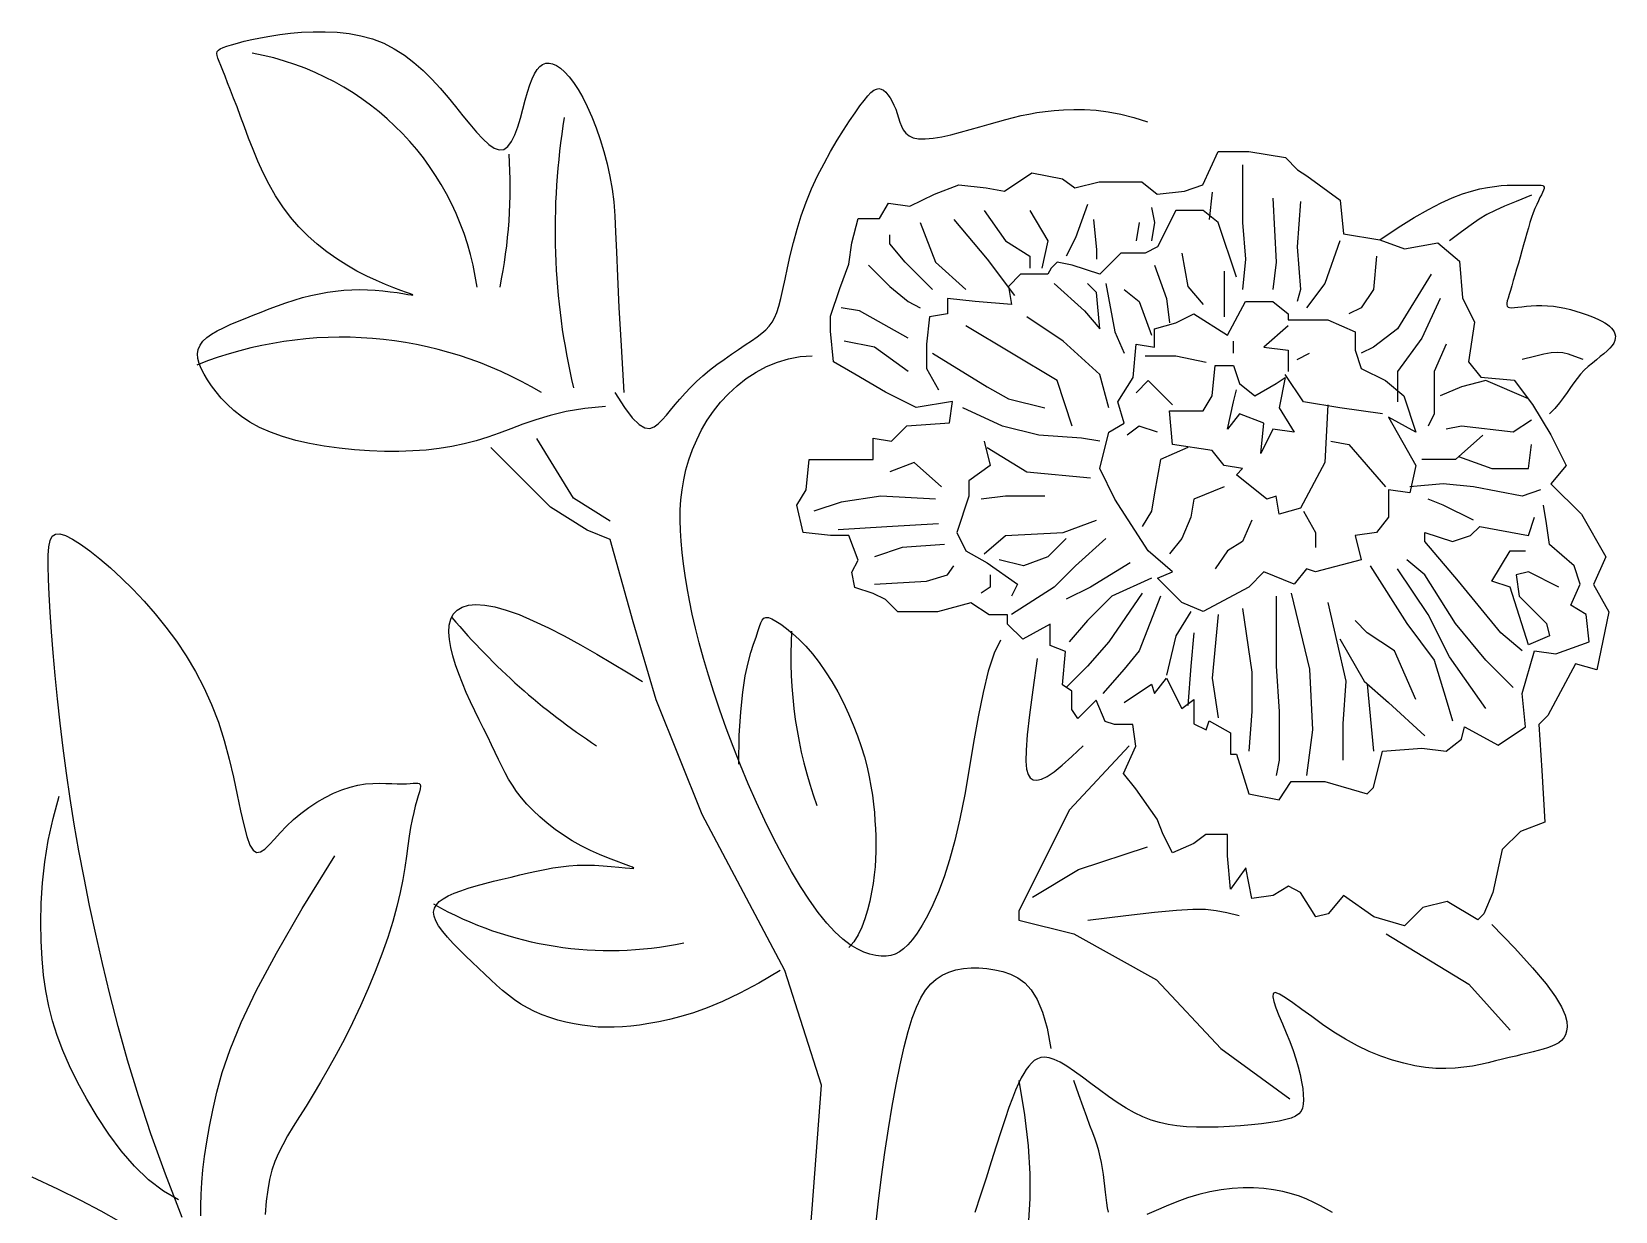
# Model space of a CAD drawing. Header units: millimetres. Extents: x 12377 to 30673, y 89761 to 101952.
# Drawn here: x 22284.2 to 22596.3, y 98632 to 98864.4 of the extents above; entities that cross this region are included whole.
import ezdxf

# ---------------------------------------------------------------- set-up
doc = ezdxf.new("R2010")
doc.units = ezdxf.units.MM

# ---------------------------------------------------------------- blocks, each defined once
blk = doc.blocks.new('A$C779F6F89')
for points in [[(94.24, 557.29), (90.8, 556.93), (87.78, 556.42), (85.13, 555.8), (82.77, 555.1), (80.63, 554.36), (78.65, 553.61), (76.76, 552.88), (74.89, 552.21), (72.98, 551.62), (71.02, 551.11), (69, 550.7), (66.92, 550.37), (64.78, 550.12), (62.57, 549.96), (60.29, 549.88), (57.92, 549.89), (55.49, 549.98), (53, 550.15), (50.51, 550.41), (48.04, 550.75), (45.64, 551.18), (43.35, 551.71), (41.19, 552.32), (39.2, 553.03), (37.42, 553.82), (35.84, 554.7), (34.43, 555.64), (33.19, 556.62), (32.09, 557.63), (31.13, 558.66), (30.28, 559.68), (29.53, 560.68), (28.86, 561.65), (28.3, 562.59), (27.84, 563.48), (27.5, 564.34), (27.3, 565.15), (27.25, 565.92), (27.36, 566.65), (27.64, 567.33), (28.11, 567.97), (28.75, 568.57), (29.54, 569.13), (30.45, 569.67), (31.48, 570.19), (32.61, 570.71), (33.8, 571.21), (35.06, 571.73), (36.34, 572.25), (37.66, 572.78), (39, 573.29), (40.36, 573.8), (41.74, 574.28), (43.11, 574.73), (44.49, 575.14), (45.86, 575.49), (47.22, 575.79), (48.57, 576.04), (49.91, 576.22), (51.23, 576.36), (52.55, 576.44), (53.85, 576.46), (55.14, 576.44), (56.42, 576.37), (57.68, 576.26), (58.88, 576.11), (59.99, 575.96), (60.96, 575.81), (61.74, 575.68), (62.3, 575.6), (62.59, 575.57), (62.57, 575.62), (62.21, 575.76), (61.55, 576), (60.61, 576.33), (59.45, 576.76), (58.1, 577.3), (56.62, 577.93), (55.04, 578.67), (53.4, 579.51), (51.75, 580.46), (50.1, 581.51), (48.47, 582.67), (46.88, 583.93), (45.35, 585.31), (43.88, 586.78), (42.49, 588.37), (41.21, 590.05), (40.04, 591.84), (38.98, 593.71), (38.02, 595.62), (37.14, 597.55), (36.35, 599.47), (35.61, 601.35), (34.93, 603.16), (34.3, 604.87), (33.71, 606.45), (33.15, 607.9), (32.64, 609.23), (32.17, 610.42), (31.74, 611.48), (31.37, 612.42), (31.05, 613.23), (30.78, 613.9), (30.58, 614.45), (30.45, 614.9), (30.41, 615.25), (30.47, 615.53), (30.65, 615.77), (30.96, 615.99), (31.42, 616.19), (32.04, 616.41), (32.83, 616.66), (33.79, 616.94), (34.91, 617.23), (36.17, 617.53), (37.57, 617.82), (39.09, 618.09), (40.73, 618.34), (42.47, 618.55), (44.3, 618.71), (46.21, 618.8), (48.16, 618.81), (50.13, 618.72), (52.11, 618.5), (54.06, 618.14), (55.96, 617.62), (57.8, 616.92), (59.54, 616.02), (61.2, 614.95), (62.77, 613.74), (64.27, 612.41), (65.7, 611), (67.06, 609.52), (68.36, 608.01), (69.61, 606.5), (70.81, 605.01), (71.96, 603.6), (73.05, 602.31), (74.09, 601.19), (75.05, 600.3), (75.95, 599.68), (76.78, 599.39), (77.52, 599.47), (78.19, 599.95), (78.79, 600.78), (79.32, 601.88), (79.8, 603.19), (80.24, 604.61), (80.65, 606.09), (81.04, 607.54), (81.42, 608.88), (81.8, 610.07), (82.18, 611.07), (82.58, 611.91), (82.99, 612.58), (83.43, 613.09), (83.89, 613.44), (84.4, 613.62), (84.94, 613.65), (85.53, 613.53), (86.16, 613.25), (86.82, 612.8), (87.51, 612.19), (88.23, 611.41), (88.97, 610.46), (89.71, 609.32), (90.47, 608), (91.22, 606.5), (91.96, 604.84), (92.67, 603.04), (93.33, 601.13), (93.94, 599.14), (94.49, 597.09), (94.94, 595.02), (95.3, 592.94), (95.56, 590.85), (95.74, 588.57), (95.88, 585.91), (96.02, 582.65), (96.19, 578.59), (96.43, 573.52), (96.77, 567.25), (97.25, 559.55)], [(95.74, 559.55), (97.31, 557.12), (98.62, 555.41), (99.73, 554.32), (100.68, 553.77), (101.49, 553.67), (102.21, 553.91), (102.88, 554.42), (103.53, 555.1), (104.21, 555.86), (104.91, 556.69), (105.65, 557.57), (106.44, 558.49), (107.28, 559.44), (108.18, 560.4), (109.15, 561.36), (110.19, 562.31), (111.31, 563.24), (112.49, 564.14), (113.69, 565.01), (114.89, 565.84), (116.06, 566.63), (117.17, 567.38), (118.2, 568.07), (119.11, 568.72), (119.9, 569.3), (120.55, 569.87), (121.11, 570.46), (121.58, 571.1), (121.99, 571.84), (122.35, 572.7), (122.68, 573.74), (123.01, 574.99), (123.35, 576.47), (123.71, 578.17), (124.11, 580.04), (124.56, 582.05), (125.08, 584.17), (125.68, 586.36), (126.36, 588.58), (127.16, 590.81), (128.06, 593), (129.05, 595.13), (130.1, 597.19), (131.18, 599.14), (132.26, 600.97), (133.3, 602.65), (134.3, 604.17), (135.2, 605.49), (135.99, 606.61), (136.68, 607.53), (137.28, 608.26), (137.8, 608.8), (138.27, 609.18), (138.7, 609.39), (139.09, 609.46), (139.47, 609.38), (139.85, 609.18), (140.22, 608.86), (140.58, 608.44), (140.93, 607.94), (141.26, 607.37), (141.57, 606.74), (141.86, 606.07), (142.11, 605.37), (142.33, 604.66), (142.55, 603.96), (142.8, 603.3), (143.11, 602.68), (143.52, 602.15), (144.05, 601.71), (144.74, 601.4), (145.63, 601.23), (146.72, 601.21), (148, 601.33), (149.42, 601.57), (150.93, 601.9), (152.51, 602.29), (154.11, 602.73), (155.68, 603.17), (157.19, 603.61), (158.6, 604.02), (159.93, 604.39), (161.22, 604.72), (162.48, 605.02), (163.75, 605.29), (165.05, 605.52), (166.41, 605.71), (167.87, 605.87), (169.43, 605.99), (171.11, 606.05), (172.89, 606.04), (174.78, 605.92), (176.75, 605.67), (178.82, 605.29), (180.97, 604.73), (183.19, 603.99)], [(198.82, 596.93), (198.82, 587.46), (199.32, 581.47), (198.82, 576.48)], [(221.38, 584.63), (224.35, 586.63), (226.99, 588.28), (229.33, 589.62), (231.41, 590.69), (233.25, 591.53), (234.91, 592.16), (236.4, 592.64), (237.76, 592.98), (239.02, 593.24), (240.2, 593.41), (241.28, 593.53), (242.28, 593.59), (243.2, 593.62), (244.04, 593.62), (244.81, 593.61), (245.5, 593.61), (246.12, 593.61), (246.67, 593.63), (247.14, 593.63), (247.54, 593.63), (247.86, 593.6), (248.1, 593.54), (248.25, 593.43), (248.33, 593.27), (248.32, 593.06), (248.23, 592.78), (248.09, 592.43), (247.89, 592.03), (247.65, 591.56), (247.39, 591.03), (247.11, 590.44), (246.83, 589.78), (246.55, 589.07), (246.28, 588.3), (246.01, 587.47), (245.75, 586.6), (245.48, 585.7), (245.21, 584.76), (244.94, 583.79), (244.67, 582.8), (244.38, 581.8), (244.1, 580.8), (243.81, 579.81), (243.53, 578.85), (243.27, 577.94), (243.02, 577.1), (242.79, 576.33), (242.59, 575.65), (242.42, 575.08), (242.29, 574.61), (242.21, 574.24), (242.2, 573.95), (242.26, 573.74), (242.41, 573.6), (242.65, 573.52), (243, 573.49), (243.46, 573.51), (244.03, 573.57), (244.69, 573.64), (245.43, 573.72), (246.23, 573.79), (247.09, 573.84), (247.98, 573.86), (248.91, 573.82), (249.85, 573.73), (250.8, 573.59), (251.74, 573.4), (252.66, 573.17), (253.56, 572.92), (254.42, 572.64), (255.23, 572.36), (255.98, 572.08), (256.66, 571.8), (257.28, 571.53), (257.83, 571.26), (258.31, 570.99), (258.73, 570.71), (259.09, 570.43), (259.4, 570.14), (259.64, 569.83), (259.83, 569.51), (259.96, 569.18), (260.03, 568.83), (260.02, 568.46), (259.93, 568.08), (259.76, 567.68), (259.5, 567.27), (259.14, 566.84), (258.69, 566.4), (258.16, 565.93), (257.56, 565.45), (256.92, 564.94), (256.25, 564.39), (255.59, 563.82), (254.93, 563.21), (254.32, 562.56), (253.75, 561.87), (253.21, 561.14), (252.68, 560.37), (252.12, 559.56), (251.53, 558.73), (250.87, 557.86), (250.11, 556.96), (249.24, 556.04)], [(173.36, 590.45), (171.36, 584.96), (169.86, 581.97)], [(193.83, 592.44), (193.33, 587.95)], [(203.81, 591.45), (204.31, 580.97), (203.81, 576.48)], [(208.31, 590.95), (207.81, 583.47), (208.31, 576.48), (207.81, 574.49)], [(246.25, 591.94), (243.76, 590.95), (241.82, 590.14), (240.27, 589.45), (238.95, 588.77), (237.69, 588.01), (236.35, 587.11), (234.76, 585.95), (232.77, 584.46)], [(197.82, 578.48), (194.83, 587.46), (192.33, 589.45), (187.84, 589.45), (184.84, 583.47), (182.84, 582.47), (178.85, 582.47), (175.36, 578.98), (170.86, 580.47), (168.37, 580.97), (167.37, 579.98), (166.87, 578.98), (162.38, 578.98), (160.38, 576.98), (160.88, 573.99), (154.89, 574.49), (150.39, 574.99), (150.39, 572.49), (147.4, 572), (146.9, 567.51), (146.9, 563.52), (148.9, 560.03)], [(151.39, 587.95), (156.88, 581.47), (161.38, 575.49)], [(156.38, 589.45), (159.88, 584.46), (163.87, 581.97), (163.87, 579.98)], [(163.87, 589.45), (166.87, 584.46), (165.87, 579.98)], [(174.36, 587.95), (174.86, 582.97), (174.86, 581.47)], [(183.84, 589.95), (184.34, 587.46), (183.84, 584.46)], [(147.9, 576.48), (143.4, 580.97), (140.91, 583.97), (140.91, 585.46)], [(145.9, 587.46), (148.4, 580.97), (153.39, 576.48)], [(181.85, 587.46), (181.35, 584.46)], [(188.83, 582.47), (189.83, 576.98), (192.33, 573.99)], [(214.8, 584.46), (212.3, 577.48), (209.3, 573.49)], [(137.41, 580.47), (140.91, 576.98), (143.9, 574.49), (145.9, 573.49)], [(184.34, 580.47), (186.34, 574.99), (186.84, 571)], [(220.79, 581.97), (220.29, 576.48), (218.29, 573.49), (216.29, 572.49)], [(167.87, 577.48), (172.86, 572.99), (175.36, 570), (174.86, 575.99), (173.36, 577.48)], [(176.35, 577.48), (177.85, 569.5), (179.35, 566.01)], [(195.82, 579.48), (195.82, 574.99), (195.82, 572)], [(229.77, 578.98), (224.28, 570), (220.29, 567.01), (218.29, 566.01)], [(179.35, 576.48), (181.85, 574.49), (183.84, 569)], [(231.27, 574.99), (228.27, 568.5), (224.28, 563.02), (224.28, 558.03)], [(143.9, 568.5), (135.92, 572.99), (132.92, 573.49)], [(225.28, 559.03), (227.28, 553.04), (222.78, 555.54), (227.28, 547.56), (226.28, 543.07), (222.78, 543.57), (222.78, 539.08), (220.79, 536.59), (217.29, 536.09), (218.29, 532.1), (210.8, 530.1), (209.3, 530.6), (207.31, 528.11), (202.31, 530.1), (199.82, 527.61), (192.33, 523.62), (188.83, 525.11), (184.84, 529.1), (187.34, 530.1), (183.34, 533.59), (177.85, 542.07), (175.36, 547.06), (176.85, 553.04), (179.35, 554.54), (178.35, 558.03), (180.85, 562.02), (181.35, 567.51), (184.34, 567.01), (184.34, 570), (187.84, 571), (190.83, 572.49), (196.32, 569), (199.32, 574.49), (203.81, 574.49), (206.31, 572.49), (206.31, 571.5), (212.8, 571.5), (217.29, 569.5), (217.29, 566.51), (218.29, 563.52), (222.28, 561.52), (225.28, 559.03)], [(170.86, 554.04), (168.37, 561.52), (160.88, 566.01), (153.39, 570.5)], [(176.85, 557.03), (175.36, 562.52), (169.36, 568.01), (163.37, 572)], [(206.31, 570.5), (202.31, 567.01), (206.31, 566.51), (206.31, 563.02)], [(143.9, 563.02), (138.41, 567.01), (133.42, 568.01)], [(197.32, 566.01), (197.32, 568.01)], [(232.27, 567.51), (230.27, 563.02), (230.27, 556.04), (229.27, 554.04)], [(159.07, 518.88), (158.01, 516.74), (157.06, 513.82), (156.2, 510.29), (155.41, 506.32), (154.66, 502.1), (153.93, 497.78), (153.19, 493.55), (152.41, 489.57), (151.58, 486), (150.71, 482.82), (149.81, 480.02), (148.89, 477.58), (147.98, 475.46), (147.07, 473.64), (146.2, 472.1), (145.37, 470.81), (144.6, 469.74), (143.87, 468.88), (143.16, 468.21), (142.47, 467.7), (141.77, 467.35), (141.05, 467.14), (140.28, 467.04), (139.47, 467.04), (138.59, 467.14), (137.63, 467.34), (136.61, 467.68), (135.53, 468.19), (134.38, 468.89), (133.16, 469.81), (131.89, 470.99), (130.55, 472.44), (129.15, 474.19), (127.72, 476.21), (126.25, 478.47), (124.77, 480.94), (123.29, 483.59), (121.82, 486.39), (120.38, 489.29), (118.99, 492.27), (117.65, 495.31), (116.38, 498.36), (115.17, 501.42), (114.04, 504.45), (112.98, 507.43), (112.01, 510.35), (111.12, 513.17), (110.32, 515.87), (109.61, 518.44), (108.99, 520.87), (108.45, 523.19), (107.99, 525.4), (107.6, 527.5), (107.28, 529.52), (107.01, 531.45), (106.8, 533.32), (106.64, 535.13), (106.53, 536.88), (106.48, 538.6), (106.5, 540.28), (106.6, 541.95), (106.78, 543.59), (107.06, 545.23), (107.43, 546.87), (107.91, 548.53), (108.49, 550.18), (109.19, 551.81), (110, 553.43), (110.92, 555), (111.96, 556.52), (113.12, 557.98), (114.4, 559.36), (115.81, 560.66), (117.32, 561.84), (118.94, 562.9), (120.65, 563.81), (122.43, 564.55), (124.29, 565.11), (126.2, 565.46), (128.16, 565.58)], [(147.9, 566.01), (156.88, 560.52), (160.38, 558.53), (166.37, 557.03)], [(192.83, 564.51), (187.84, 565.51), (182.84, 565.51)], [(207.81, 565.01), (209.8, 566.01)], [(254.73, 565.01), (253.4, 565.5), (252.33, 565.85), (251.4, 566.07), (250.49, 566.14), (249.49, 566.07), (248.28, 565.85), (246.73, 565.5), (244.75, 565.01)], [(212.8, 557.53), (212.3, 548.06), (208.31, 540.58), (204.81, 539.58), (204.31, 542.57), (202.81, 542.07), (197.82, 546.06), (198.82, 547.06), (195.82, 547.56), (193.83, 550.05), (187.34, 551.05), (186.84, 556.53), (192.33, 556.53), (193.83, 559.03), (194.33, 564.02), (197.32, 564.02), (198.32, 561.02), (200.82, 559.03), (204.31, 561.02), (205.81, 562.02), (204.81, 557.03), (207.31, 553.04), (203.81, 553.54), (201.81, 549.55), (202.31, 554.54), (198.32, 556.04), (196.32, 553.54), (197.32, 558.03), (197.82, 560.03)], [(221.78, 556.04), (214.8, 557.03), (208.8, 558.03), (205.81, 562.52)], [(187.34, 557.53), (183.34, 561.52), (181.35, 559.53)], [(245.75, 558.53), (238.76, 561.52), (234.76, 560.52), (231.27, 559.03)], [(175.36, 551.55), (172.36, 552.05), (165.37, 552.55), (159.38, 554.04), (152.89, 557.03)], [(184.84, 553.04), (181.85, 554.04), (179.85, 552.55)], [(246.25, 555.04), (243.25, 553.04), (234.76, 554.04), (232.27, 553.54)], [(94.99, 538.46), (88.96, 542.23), (82.93, 552.02)], [(156.38, 551.55), (157.38, 547.56), (153.89, 545.06), (153.89, 542.57), (151.89, 536.59), (153.39, 533.59), (156.88, 531.6), (161.88, 528.11), (160.88, 526.11)], [(213.3, 551.55), (216.29, 551.05), (222.28, 544.07)], [(238.26, 552.55), (233.77, 548.56), (228.27, 548.56)], [(129.65, 373.16), (123.64, 375.79), (125.15, 385.58), (125.9, 398.38), (128.16, 425.5), (129.67, 445.83), (123.64, 464.66), (110.07, 490.26), (102.53, 509.09), (98.76, 521.9), (94.99, 535.45), (91.22, 536.96), (85.19, 540.72), (75.39, 550.51)], [(156.88, 550.55), (163.37, 546.56), (173.86, 545.56)], [(189.83, 550.55), (185.34, 548.56), (184.34, 543.07), (183.84, 540.08), (182.34, 537.58)], [(234.27, 549.05), (239.76, 547.06), (244.25, 547.06), (245.75, 547.06), (246.25, 551.05)], [(149.4, 544.07), (144.9, 548.06), (140.91, 546.56)], [(195.82, 544.07), (190.83, 542.07), (190.33, 539.08), (188.83, 535.59), (186.84, 533.09)], [(247.74, 543.57), (244.75, 542.57), (236.76, 544.07), (231.77, 544.57), (226.28, 544.07)], [(148.4, 542.07), (139.41, 542.57), (132.92, 541.57), (128.43, 540.08)], [(166.37, 542.57), (159.88, 542.57), (155.89, 542.07)], [(179.35, 508.66), (183.84, 511.65), (184.34, 510.15), (186.34, 512.65), (188.83, 507.66), (190.83, 509.16), (190.83, 505.17), (192.83, 504.17), (193.33, 505.66), (196.82, 503.67), (196.82, 500.18), (197.82, 500.18), (199.82, 493.69), (204.81, 492.7), (206.81, 495.69), (212.3, 495.69), (219.29, 493.69), (220.29, 494.69), (221.78, 500.68), (228.27, 501.18), (232.27, 500.68), (234.76, 502.67), (235.26, 504.67), (240.76, 501.67), (245.25, 504.67), (244.75, 510.15), (246.75, 517.14), (250.24, 516.64), (255.73, 518.63), (255.23, 523.12), (252.74, 524.62), (254.23, 528.11), (253.24, 531.1), (249.24, 534.59), (248.74, 538.08), (248.24, 541.07)], [(236.76, 538.58), (231.77, 541.07), (229.27, 542.07)], [(156.38, 533.09), (159.88, 536.09), (169.36, 536.59), (174.86, 538.58)], [(200.32, 538.58), (198.82, 535.09), (196.32, 533.59), (194.33, 530.6)], [(208.8, 540.08), (210.8, 536.59), (210.8, 534.09)], [(244.75, 517.14), (241.25, 520.13), (234.27, 528.61), (228.77, 535.09), (228.77, 536.59), (233.27, 535.09), (236.26, 536.09), (237.76, 537.58), (245.75, 536.09), (246.75, 539.08)], [(24.72, 424.09), (21.97, 431.21), (19.58, 437.86), (17.52, 444.09), (15.74, 449.95), (14.19, 455.49), (12.83, 460.75), (11.62, 465.79), (10.52, 470.65), (9.51, 475.34), (8.59, 479.9), (7.75, 484.33), (6.99, 488.66), (6.31, 492.9), (5.7, 497.07), (5.15, 501.19), (4.66, 505.26), (4.23, 509.24), (3.86, 513.11), (3.53, 516.8), (3.27, 520.27), (3.05, 523.48), (2.88, 526.38), (2.76, 528.93), (2.7, 531.08), (2.7, 532.85), (2.8, 534.24), (3.02, 535.28), (3.37, 535.97), (3.9, 536.32), (4.61, 536.35), (5.53, 536.08), (6.68, 535.51), (8.03, 534.68), (9.55, 533.59), (11.2, 532.28), (12.95, 530.77), (14.77, 529.09), (16.62, 527.25), (18.47, 525.29), (20.29, 523.21), (22.05, 521.02), (23.75, 518.72), (25.37, 516.31), (26.88, 513.78), (28.28, 511.13), (29.54, 508.35), (30.66, 505.45), (31.62, 502.44), (32.43, 499.38), (33.14, 496.38), (33.75, 493.51), (34.3, 490.88), (34.81, 488.56), (35.3, 486.65), (35.81, 485.24), (36.35, 484.4), (36.93, 484.06), (37.56, 484.15), (38.26, 484.6), (39.03, 485.33), (39.87, 486.25), (40.81, 487.29), (41.84, 488.38), (42.97, 489.44), (44.19, 490.46), (45.48, 491.41), (46.82, 492.29), (48.19, 493.08), (49.56, 493.77), (50.93, 494.34), (52.27, 494.78), (53.56, 495.09), (54.81, 495.29), (55.99, 495.38), (57.11, 495.41), (58.15, 495.39), (59.13, 495.35), (60.01, 495.31), (60.81, 495.29), (61.52, 495.31), (62.13, 495.35), (62.65, 495.4), (63.08, 495.43), (63.41, 495.41), (63.64, 495.34), (63.78, 495.18), (63.83, 494.91), (63.78, 494.51), (63.66, 493.99), (63.48, 493.34), (63.25, 492.56), (62.99, 491.64), (62.72, 490.6), (62.45, 489.43), (62.2, 488.13), (61.97, 486.7), (61.76, 485.14), (61.54, 483.43), (61.27, 481.59), (60.94, 479.6), (60.52, 477.45), (59.98, 475.15), (59.31, 472.69), (58.47, 470.08), (57.5, 467.34), (56.41, 464.52), (55.22, 461.68), (53.97, 458.84), (52.66, 456.06), (51.34, 453.39), (50.01, 450.85), (48.7, 448.5), (47.43, 446.31), (46.21, 444.29), (45.04, 442.41), (43.95, 440.66), (42.94, 439.02), (42.02, 437.49), (41.21, 436.04), (40.52, 434.65), (39.93, 433.28), (39.44, 431.86), (39.05, 430.34), (38.75, 428.67), (38.52, 426.77), (38.36, 424.61)], [(132.42, 537.08), (140.41, 537.58), (148.9, 538.08)], [(149.89, 534.59), (142.91, 534.09), (138.41, 532.6)], [(169.86, 535.59), (166.87, 532.6), (162.87, 531.1), (158.88, 532.1)], [(176.35, 535.59), (171.36, 531.1), (167.87, 527.61), (160.88, 523.12)], [(245.75, 518.13), (242.75, 527.61), (239.76, 528.61), (242.75, 533.59), (245.25, 533.59)], [(138.41, 528.11), (146.9, 528.61), (150.39, 529.6), (151.39, 531.1)], [(180.35, 531.6), (173.86, 527.61), (169.86, 525.61)], [(219.79, 531.1), (225.78, 521.62), (230.27, 515.64), (232.27, 509.16), (233.27, 505.66)], [(238.76, 507.66), (232.77, 516.14), (229.27, 523.12), (224.28, 530.6)], [(243.25, 511.15), (238.76, 515.64), (233.77, 521.62), (228.77, 529.6), (225.78, 532.1)], [(157.38, 529.6), (157.38, 527.61), (155.89, 526.61)], [(183.84, 529.1), (177.35, 526.11), (173.36, 522.12), (170.36, 518.63)], [(250.74, 527.61), (245.75, 530.1), (243.75, 529.6), (244.25, 526.11), (248.74, 521.62), (249.24, 519.63), (245.75, 518.13)], [(182.34, 526.61), (176.85, 518.63), (173.36, 514.64), (169.86, 511.15)], [(185.34, 526.11), (181.85, 517.14), (179.35, 514.14), (175.85, 510.15)], [(204.31, 526.11), (204.31, 514.64), (204.81, 507.16), (204.81, 499.18), (204.31, 496.69)], [(206.81, 526.61), (209.8, 514.14), (210.3, 504.17), (209.3, 496.69)], [(122.88, 464.66), (119.4, 462.6), (116.26, 460.93), (113.45, 459.58), (110.92, 458.52), (108.65, 457.71), (106.58, 457.09), (104.7, 456.62), (102.97, 456.25), (101.35, 455.95), (99.82, 455.71), (98.38, 455.52), (96.99, 455.4), (95.65, 455.34), (94.34, 455.33), (93.03, 455.38), (91.72, 455.5), (90.39, 455.67), (89.05, 455.9), (87.71, 456.18), (86.38, 456.53), (85.08, 456.94), (83.81, 457.4), (82.58, 457.93), (81.42, 458.51), (80.32, 459.15), (79.28, 459.85), (78.28, 460.6), (77.31, 461.4), (76.34, 462.24), (75.38, 463.13), (74.39, 464.06), (73.38, 465.04), (72.32, 466.04), (71.25, 467.06), (70.2, 468.09), (69.2, 469.11), (68.28, 470.11), (67.48, 471.07), (66.82, 471.98), (66.34, 472.82), (66.07, 473.58), (66, 474.26), (66.13, 474.89), (66.44, 475.45), (66.92, 475.97), (67.58, 476.45), (68.39, 476.91), (69.36, 477.34), (70.46, 477.75), (71.68, 478.16), (73, 478.55), (74.38, 478.94), (75.82, 479.31), (77.27, 479.67), (78.73, 480.01), (80.16, 480.35), (81.56, 480.67), (82.91, 480.97), (84.25, 481.25), (85.57, 481.49), (86.89, 481.7), (88.22, 481.85), (89.58, 481.95), (90.97, 481.98), (92.4, 481.95), (93.81, 481.87), (95.16, 481.76), (96.39, 481.64), (97.43, 481.53), (98.23, 481.45), (98.74, 481.43), (98.89, 481.48), (98.64, 481.62), (98.04, 481.85), (97.15, 482.18), (96.01, 482.59), (94.69, 483.1), (93.25, 483.68), (91.74, 484.36), (90.22, 485.12), (88.73, 485.96), (87.31, 486.87), (85.94, 487.83), (84.66, 488.84), (83.45, 489.87), (82.33, 490.93), (81.32, 491.98), (80.41, 493.03), (79.62, 494.05), (78.92, 495.07), (78.3, 496.09), (77.73, 497.12), (77.19, 498.19), (76.65, 499.29), (76.1, 500.46), (75.51, 501.69), (74.88, 503), (74.19, 504.38), (73.48, 505.81), (72.77, 507.29), (72.05, 508.8), (71.36, 510.32), (70.71, 511.84), (70.11, 513.36), (69.58, 514.85), (69.14, 516.3), (68.81, 517.69), (68.59, 519.01), (68.51, 520.23), (68.57, 521.34), (68.81, 522.32), (69.23, 523.15), (69.85, 523.82), (70.67, 524.32), (71.7, 524.63), (72.94, 524.74), (74.39, 524.66), (76.05, 524.36), (77.93, 523.84), (80.04, 523.09), (82.36, 522.1), (84.84, 520.92), (87.44, 519.59), (90.11, 518.14), (92.77, 516.62), (95.39, 515.08), (97.91, 513.56), (100.27, 512.11)], [(190.33, 523.62), (187.84, 519.63), (186.34, 513.15)], [(194.83, 523.12), (193.83, 512.65), (194.83, 506.16)], [(198.82, 524.12), (200.32, 513.64), (200.32, 507.16), (199.82, 500.68)], [(212.8, 525.11), (215.79, 512.15), (215.29, 505.17), (215.29, 499.18)], [(116.1, 498.55), (116.18, 503.22), (116.41, 507.14), (116.74, 510.37), (117.16, 513.02), (117.62, 515.15), (118.09, 516.87), (118.53, 518.25), (118.93, 519.39), (119.24, 520.34), (119.5, 521.13), (119.72, 521.75), (119.95, 522.21), (120.22, 522.5), (120.54, 522.63), (120.96, 522.6), (121.5, 522.4), (122.19, 522.03), (123, 521.51), (123.92, 520.83), (124.93, 520), (125.99, 519.02), (127.09, 517.9), (128.19, 516.64), (129.29, 515.24), (130.36, 513.72), (131.38, 512.1), (132.35, 510.39), (133.27, 508.62), (134.12, 506.82), (134.89, 505.01), (135.59, 503.2), (136.2, 501.44), (136.72, 499.72), (137.16, 498.07), (137.51, 496.47), (137.8, 494.92), (138.04, 493.43), (138.22, 491.99), (138.36, 490.6), (138.46, 489.26), (138.55, 487.96), (138.6, 486.7), (138.62, 485.45), (138.61, 484.21), (138.56, 482.95), (138.47, 481.67), (138.34, 480.35), (138.15, 478.97), (137.91, 477.53), (137.61, 476.05), (137.25, 474.57), (136.81, 473.13), (136.29, 471.76), (135.69, 470.5), (134.99, 469.37), (134.19, 468.42)], [(190.83, 520.13), (190.33, 514.64), (189.83, 508.16)], [(227.28, 509.16), (223.78, 517.14), (219.29, 520.13), (217.29, 522.12)], [(214.8, 519.13), (218.79, 512.15), (222.78, 508.66), (228.77, 503.17)], [(165.1, 515.87), (164.36, 510.75), (163.81, 506.62), (163.45, 503.35), (163.26, 500.86), (163.24, 499.01), (163.35, 497.71), (163.6, 496.84), (163.97, 496.29), (164.45, 495.98), (165.06, 495.9), (165.82, 496.07), (166.75, 496.53), (167.88, 497.28), (169.22, 498.36), (170.8, 499.78), (172.64, 501.56)], [(219.29, 511.65), (220.29, 500.68)], [(180.18, 501.56), (170.38, 491.02), (162.09, 474.45), (162.09, 472.94), (171.13, 470.68), (184.7, 463.15), (195.26, 451.86), (206.57, 443.57)], [(24.12, 427), (21.62, 428.4), (19.2, 430.27), (16.89, 432.52), (14.7, 435.07), (12.65, 437.81), (10.77, 440.66), (9.06, 443.54), (7.54, 446.33), (6.23, 448.99), (5.12, 451.52), (4.18, 453.98), (3.42, 456.4), (2.8, 458.83), (2.32, 461.31), (1.96, 463.89), (1.7, 466.6), (1.53, 469.49), (1.48, 472.55), (1.55, 475.74), (1.77, 479.07), (2.15, 482.5), (2.73, 486.03), (3.51, 489.63), (4.52, 493.28)], [(164.35, 476.71), (171.89, 481.23), (183.19, 484.99)], [(0, 430.77), (4.26, 428.83), (8.04, 426.97), (11.35, 425.21), (14.25, 423.55)], [(27.77, 424.37), (27.75, 426.07), (27.8, 427.89), (27.92, 429.83), (28.11, 431.91), (28.38, 434.13), (28.73, 436.5), (29.18, 439.04), (29.72, 441.75), (30.38, 444.67), (31.28, 447.93), (32.57, 451.69), (34.39, 456.1), (36.87, 461.33), (40.17, 467.53), (44.41, 474.86), (49.76, 483.49)], [(173.39, 472.94), (179.63, 473.69), (184.38, 474.23), (187.96, 474.57), (190.64, 474.73), (192.72, 474.72), (194.49, 474.53), (196.25, 474.19), (198.27, 473.7)], [(239.74, 472.19), (243.52, 468.31), (246.45, 465.1), (248.64, 462.47), (250.19, 460.35), (251.21, 458.67), (251.8, 457.34), (252.06, 456.28), (252.11, 455.43), (252.03, 454.72), (251.85, 454.11), (251.57, 453.6), (251.19, 453.17), (250.73, 452.8), (250.2, 452.49), (249.58, 452.22), (248.91, 451.98), (248.17, 451.75), (247.38, 451.53), (246.53, 451.31), (245.63, 451.09), (244.67, 450.86), (243.66, 450.62), (242.6, 450.37), (241.5, 450.1), (240.34, 449.81), (239.13, 449.51), (237.87, 449.22), (236.55, 448.97), (235.16, 448.76), (233.7, 448.62), (232.17, 448.55), (230.56, 448.59), (228.88, 448.75), (227.12, 449.02), (225.3, 449.42), (223.43, 449.94), (221.53, 450.59), (219.61, 451.38), (217.67, 452.3), (215.74, 453.36), (213.82, 454.55), (211.95, 455.81), (210.18, 457.08), (208.54, 458.27), (207.08, 459.33), (205.84, 460.19), (204.86, 460.78), (204.18, 461.02), (203.82, 460.87), (203.76, 460.36), (203.93, 459.56), (204.29, 458.51), (204.78, 457.27), (205.36, 455.9), (205.97, 454.45), (206.57, 452.99), (207.1, 451.55), (207.55, 450.15), (207.94, 448.82), (208.26, 447.56), (208.51, 446.38), (208.69, 445.29), (208.79, 444.31), (208.83, 443.45), (208.79, 442.71), (208.66, 442.08), (208.42, 441.56), (208.04, 441.12), (207.51, 440.76), (206.81, 440.44), (205.92, 440.17), (204.81, 439.93), (203.47, 439.7), (201.94, 439.49), (200.27, 439.3), (198.49, 439.15), (196.66, 439.02), (194.81, 438.94), (192.98, 438.91), (191.24, 438.93), (189.6, 439.01), (188.05, 439.15), (186.58, 439.38), (185.17, 439.7), (183.8, 440.11), (182.44, 440.64), (181.07, 441.29), (179.68, 442.06), (178.24, 442.98), (176.79, 443.98), (175.33, 445.04), (173.9, 446.11), (172.51, 447.15), (171.2, 448.1), (169.97, 448.93), (168.87, 449.6), (167.9, 450.06), (167.06, 450.33), (166.32, 450.42), (165.68, 450.36), (165.12, 450.17), (164.61, 449.86), (164.15, 449.45), (163.72, 448.97), (163.3, 448.42), (162.88, 447.77), (162.45, 447.01), (162.01, 446.1), (161.53, 445), (161.02, 443.69), (160.45, 442.14), (159.82, 440.31), (159.13, 438.19), (158.37, 435.82), (157.56, 433.25), (156.7, 430.55), (155.8, 427.76), (154.86, 424.95)], [(138.59, 422.86), (139.04, 426.81), (139.55, 430.8), (140.09, 434.77), (140.68, 438.66), (141.29, 442.4), (141.93, 445.93), (142.58, 449.19), (143.24, 452.11), (143.9, 454.64), (144.57, 456.81), (145.27, 458.64), (146, 460.17), (146.78, 461.43), (147.62, 462.45), (148.53, 463.26), (149.52, 463.91), (150.6, 464.4), (151.76, 464.76), (152.98, 464.99), (154.25, 465.11), (155.54, 465.1), (156.85, 464.99), (158.16, 464.78), (159.45, 464.47), (160.7, 464.06), (161.9, 463.48), (163.05, 462.65), (164.11, 461.48), (165.09, 459.9), (165.97, 457.82), (166.73, 455.17), (167.36, 451.86)], [(222.4, 470.68), (235.97, 462.4), (242.75, 454.87)], [(162.09, 446.58), (163.03, 440.95), (163.62, 435.87), (163.9, 431.3), (163.9, 427.21), (163.66, 423.56)], [(213.57, 424.9), (212.61, 425.45), (211.6, 426.01), (210.52, 426.56), (209.38, 427.09), (208.16, 427.58), (206.84, 428.01), (205.43, 428.38), (203.92, 428.67), (202.32, 428.87), (200.64, 428.97), (198.9, 428.98), (197.11, 428.88), (195.29, 428.67), (193.45, 428.33), (191.61, 427.88), (189.79, 427.31), (188, 426.65), (186.27, 425.94), (184.62, 425.25), (183.09, 424.59)], [(176.81, 424.96), (176.63, 425.69), (176.51, 426.51), (176.41, 427.38), (176.31, 428.29), (176.21, 429.23), (176.1, 430.19), (175.98, 431.16), (175.83, 432.14), (175.66, 433.12), (175.46, 434.08), (175.22, 435.04), (174.94, 435.97), (174.6, 436.95), (174.22, 438.01), (173.76, 439.21), (173.24, 440.61), (172.63, 442.27), (171.93, 444.24), (171.13, 446.58)]]:
    blk.add_lwpolyline(points)
blk.add_lwpolyline([(221.38, 584.63), (225.39, 583.13), (230.9, 584.13), (234.41, 581.13), (234.91, 575.12), (236.92, 571.12), (235.91, 564.61), (237.92, 562.1), (243.43, 561.6), (246.44, 557.6), (249.45, 552.59), (251.95, 547.58), (249.45, 544.58), (254.46, 539.57), (258.47, 532.56), (256.46, 528.06), (258.97, 523.55), (256.96, 514.04), (253.46, 515.04), (248.94, 506.53), (247.44, 505.03), (247.94, 497.52), (248.44, 489), (244.43, 487.5), (241.43, 484.5), (239.92, 477.49), (238.42, 473.98), (237.42, 472.98), (232.41, 475.99), (228.4, 474.99), (225.39, 471.98), (220.38, 473.48), (215.37, 476.99), (212.86, 473.98), (210.85, 473.48), (208.35, 477.49), (206.34, 478.49), (203.84, 476.99), (200.33, 476.49), (199.33, 481.49), (196.82, 477.99), (196.32, 483.5), (196.32, 487), (192.81, 487), (190.81, 485.5), (187.3, 484), (185.8, 487), (184.79, 489.51), (181.29, 494.51), (179.28, 497.02), (181.29, 501.52), (180.78, 505.03), (177.78, 505.03), (176.27, 505.53), (174.77, 509.03), (171.76, 506.03), (170.76, 507.53), (170.76, 510.53), (169.26, 511.54), (169.76, 517.04), (167.25, 518.04), (167.25, 521.55), (162.74, 519.05), (160.24, 521.55), (160.24, 523.05), (157.23, 523.05), (154.22, 525.05), (148.71, 523.55), (142.19, 523.55), (140.19, 525.55), (138.18, 526.56), (135.18, 527.56), (134.68, 530.06), (135.68, 532.06), (134.17, 536.07), (131.17, 536.07), (126.66, 536.57), (125.65, 541.08), (127.16, 543.58), (127.66, 548.59), (138.18, 548.59), (138.18, 552.09), (141.19, 551.59), (143.7, 554.09), (150.71, 554.59), (151.21, 558.1), (145.2, 557.1), (140.19, 559.6), (135.18, 562.6), (131.67, 564.61), (131.17, 569.61), (131.17, 572.12), (132.67, 576.62), (134.17, 580.63), (134.68, 584.13), (135.68, 588.14), (139.19, 588.14), (140.69, 590.64), (144.2, 590.14), (148.21, 592.14), (152.22, 593.65), (156.73, 593.15), (159.73, 592.64), (164.24, 595.65), (169.26, 594.65), (171.26, 593.15), (175.27, 594.15), (182.29, 594.15), (184.79, 592.14), (189.3, 592.64), (192.31, 593.65), (194.82, 599.15), (199.83, 599.15), (205.84, 598.15), (207.85, 596.15), (209.35, 595.15), (214.86, 591.14), (215.37, 585.64)], close=True)
blk.add_lwpolyline([(65.97, 475.58, 0.181893), (107.05, 469.18, 0.181893)], format="xyb")
for centre, radius, start, end in [((28.18, 570.61), 45.38, 7.9294, 79.837), ((199.18, 586.29), 113.24, 170.6222, 193.2647), ((-4.17, 593.44), 82.74, 348.4486, 3.6531), ((50.85, 504.74), 63.9, 59.08, 111.7814), ((153.86, 594.42), 111.17, 220.2197, 236.6426), ((196.5, 516.17), 71.86, 176.6359, 199.8518)]:
    blk.add_arc(centre, radius, start, end)

msp = doc.modelspace()

# ---------------------------------------------------------------- block references
at = {"xscale": 1.2, "yscale": 1.2, "zscale": 1.2}
msp.add_blockref('A$C779F6F89', (22284.23, 98121.83), dxfattribs=at)

doc.saveas('drawing.dxf')
